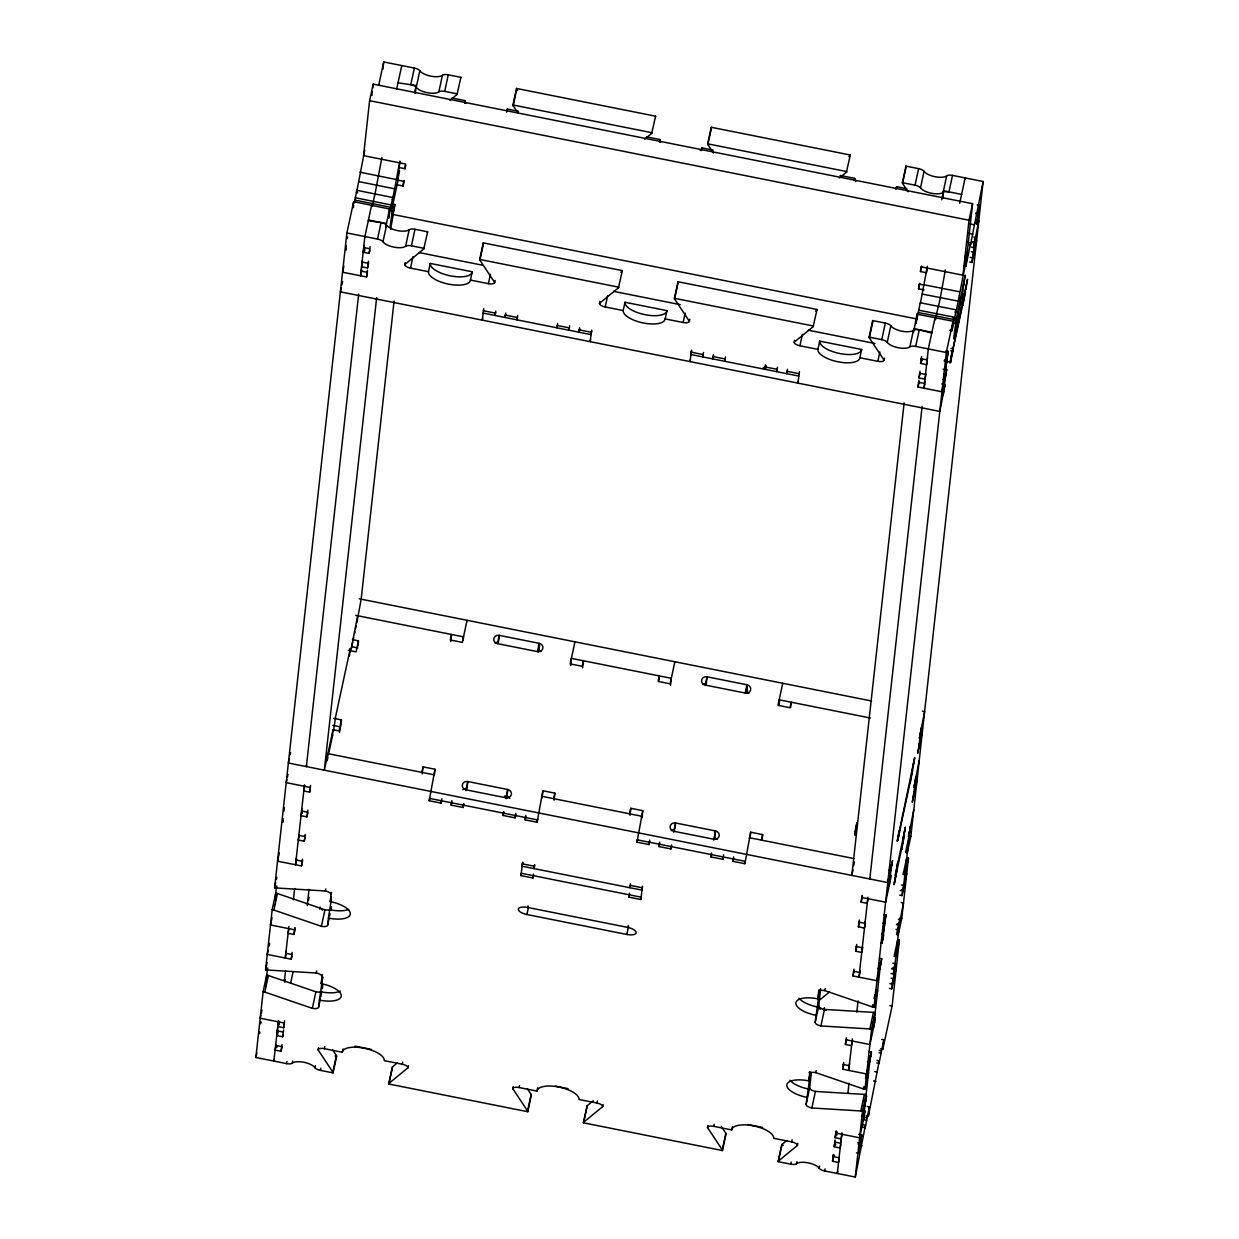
<?xml version="1.0" encoding="UTF-8"?>
<svg xmlns="http://www.w3.org/2000/svg" width="1239" height="1239" viewBox="0 0 1239 1239"><rect width="100%" height="100%" fill="white"/><g stroke="black" fill="none" stroke-linecap="round" stroke-linejoin="round"><path stroke-width="1.5" d="M858.751 1153.478L861.678 1134.661L858.751 1153.354L856.505 1152.905M948.16 351.38L945.264 370.12L948.16 351.38L945.915 350.931M979.646 205.194L976.75 223.934L979.646 205.194L977.401 204.745M332.733 1050.037L336.435 1055.613A6.118 2.354 12.2 0 1 336.605 1056.34L333.043 1072.881L320.39 1070.357A6.118 2.354 12.2 0 1 314.923 1067.662A12.235 4.724 12.2 0 0 303.958 1062.272A12.235 4.724 12.2 0 0 292.311 1063.155A6.118 2.354 12.2 0 1 286.488 1063.604L255.869 1057.486L263.133 991.649L266.695 975.093A6.118 2.354 12.2 0 1 268.398 975.542L315.899 991.789A6.118 2.354 12.2 0 0 321.644 991.417M263.133 991.649A6.118 2.354 12.2 0 1 264.836 992.083L312.336 1008.345A6.118 2.354 12.2 0 0 318.593 1007.183L319.383 1000.121A21.404 8.255 12.2 0 0 341.267 996.063A21.404 8.255 12.2 0 0 321.195 983.627L321.97 976.564A6.118 2.354 12.2 0 0 316.239 973.002L267.268 970.013A6.118 2.354 12.2 0 1 265.549 969.781L272.193 909.627L275.755 893.071A6.118 2.354 12.2 0 1 277.459 893.52L324.959 909.767A6.118 2.354 12.2 0 0 331.216 908.605L331.433 906.7M272.193 909.627A6.118 2.354 12.2 0 1 273.896 910.061L321.397 926.323A6.118 2.354 12.2 0 0 327.654 925.161L328.428 918.099A21.404 8.255 12.2 0 0 350.327 914.026A21.404 8.255 12.2 0 0 330.255 901.605L331.03 894.527A6.118 2.354 12.2 0 0 325.299 890.98L276.328 887.991A6.118 2.354 12.2 0 1 274.609 887.759L346.889 232.947L353.626 201.694L371.607 205.287L371.514 206.17M259.586 1031.684L259.555 1033.419M282.709 822.216L283.112 818.545M283.932 811.173L284.335 807.503M345.867 250.201L346.331 245.911M265.44 986.492L267.299 969.719M274.377 905.554L274.485 904.594M274.996 899.963L276.436 886.845M266.664 980.653L266.989 977.71M275.538 900.257L275.678 899.08M352.991 207.44L353.626 201.694M354.369 202.84L356.832 190.295L392.778 197.543L392.515 199.897L399.887 161.101M357.684 192.866L356.569 192.649L356.832 190.295M356.569 192.649L364.731 150.136M966.513 258.657L972.584 203.692L373.171 84.128L369.609 100.669L363.554 155.649L405.509 164.013L404.983 168.721L398.989 167.528L400.182 162.015M371.917 95.496L372.335 91.701M372.753 87.923L373.171 84.128M382.913 69.307L383.718 61.95L414.353 68.052A6.118 2.354 12.2 0 1 419.835 70.762A12.235 4.724 12.2 0 0 430.785 76.152A12.235 4.724 12.2 0 0 442.431 75.269A6.118 2.354 12.2 0 1 448.255 74.82L460.893 77.345L457.005 94.52L449.896 100.359M277.551 1035.463L277.908 1032.195M302.037 813.543L302.316 811.08M364.204 250.51L364.591 247.057M284.459 980.699L285.543 970.834M293.395 899.808L294.634 888.549M368.37 220.681L386.444 223.5L386.026 227.233M284.908 981.877L285.109 980.111L283.979 979.894M374.72 194.616L372.35 206.433M276.173 1044.911L275.058 1050.083L281.052 1051.276L282.027 1044.492M277.737 1030.585L276.669 1035.556L282.662 1036.749L283.623 1029.965M278.775 1021.354L277.66 1026.527L283.654 1027.72L284.629 1020.936M268.135 950.282L267.237 954.417L291.227 959.203L292.187 952.419M288.842 929.142L287.959 933.277L293.953 934.469L294.913 927.686M278.202 858.069L277.536 861.167L301.511 865.953L302.486 859.169M299.373 834.854L298.258 840.027L304.252 841.219L305.212 834.436M302.006 810.709L300.938 815.68L306.931 816.873L307.907 810.089M304.779 785.774L303.663 790.947L309.673 792.139L310.633 785.356M343.9 266.013L342.568 272.224L366.543 276.994L367.503 270.226M362.655 261.599L361.54 266.772L367.534 267.965L368.494 261.181M364.251 247.072L363.151 252.245L369.145 253.437L370.105 246.654M307.349 904.47L309.022 889.354M398.075 82.765L416.149 85.584L415.313 93.064M401.637 66.225L396.619 89.162M327.716 755.403L327.127 760.7L327.762 757.71M371.592 205.364L389.573 208.957L388.535 218.374L392.778 197.543M332.269 736.802L333.059 729.74L339.052 730.933L341.422 719.89L333.554 718.326M391.307 203.8L394.9 204.512L390.61 229.416M395.783 184.549L403.078 186.005L403.604 181.297L397.611 180.089L398.989 167.528M341.422 719.89L340.648 726.968L332.78 725.388M349.491 655.973L350.343 648.307L335.692 716.343L333.461 731.289M357.606 615.737L351.675 646.696L357.668 647.904M356.832 622.799L361.168 599.18L394.079 301.092M357.87 646.139L358.458 640.826L352.465 639.634M319.383 1000.121L322.775 977.184M328.428 918.099L331.433 898.817M322.372 988.722L322.79 984.897M422.22 773.926L422.995 766.848L434.982 769.249L434.409 774.545M441.626 801.06L441.177 803.12L429.19 800.735L434.982 769.249M483.737 308.65L482.25 320.142L482.699 318.082M433.696 775.645L433.805 774.762L327.406 753.544M450.733 641.523L451.507 634.461L450.33 639.974L462.317 642.375L467.072 620.305M441.177 803.12L441.889 798.706M495.724 311.051L495.027 315.465L495.693 312.367M463.107 640.393L463.51 636.861L355.686 615.349M463.835 804.405L463.169 807.503L451.182 805.118L451.879 800.688M505.713 313.033L505.016 317.463L505.682 314.365M463.169 807.503L463.758 803.6M517.701 315.434L517.004 319.848L517.329 318.299M465.895 790.699L467.769 781.53L507.727 789.506A4.584 4.228 6.3 0 1 511.335 794.54A4.584 4.228 6.3 0 1 505.946 797.777L465.988 789.816A4.584 4.228 6.3 0 1 462.379 784.783A4.584 4.228 6.3 0 1 467.769 781.53L466.979 788.608A4.584 4.228 6.3 0 0 462.813 789.723M515.78 814.766L515.114 817.864L503.127 815.479L503.715 811.576M557.658 323.394L556.961 327.824L557.519 325.238M505.853 798.659L507.727 789.506L506.736 798.489M515.114 817.864L515.811 813.45M569.661 325.795L568.949 330.209L569.398 328.149M540.746 651.559A4.584 4.228 6.3 0 0 538.438 650.398L539.213 643.32L499.255 635.359A4.584 4.228 6.3 0 0 493.865 638.596A4.584 4.228 6.3 0 0 497.474 643.63L537.432 651.606A4.584 4.228 6.3 0 0 542.821 648.353A4.584 4.228 6.3 0 0 539.213 643.32L537.432 651.606M537.757 819.149L537.091 822.247L525.104 819.862L525.801 815.432M579.651 327.777L578.938 332.207L579.604 329.109M533.42 875.942L532.971 878.017L520.984 875.617L522.626 862.298M537.091 822.247L542.883 790.761L554.871 793.161L554.096 800.224M591.638 330.178L590.151 341.67L590.585 339.594M541.598 797.157L541.691 796.274L641.601 816.207L641.492 817.09M532.971 878.017L533.575 874.099M534.613 864.683L534.009 868.585L534.69 865.488M542.109 797.839L542.883 790.761M582.609 667.836L583.383 660.759L582.191 666.288L570.203 663.887L574.958 641.833M630.016 815.37L630.79 808.293L642.778 810.693L642.003 817.755M641.198 897.981L640.873 899.529L628.885 897.144L629.474 893.242M630.512 883.81L629.923 887.713L630.481 885.126M649.654 841.467L648.973 844.564L636.985 842.179L642.778 810.693M691.532 350.095L690.046 361.587L690.495 359.527M658.73 681.218L659.303 675.905L658.126 681.419L670.113 683.82L674.868 661.75M640.873 899.529L642.499 886.21M648.973 844.564L649.685 840.15M703.52 352.495L702.823 356.909L703.256 354.85M670.516 685.368L671.29 678.306L571.396 658.374L570.621 665.436L571.411 661.765M671.631 845.85L670.965 848.947L658.962 846.562L659.675 842.133M713.509 354.478L712.812 358.907L713.478 355.81M670.965 848.947L671.553 845.044M725.496 356.878L724.8 361.292L725.357 358.706M673.675 832.143L675.565 822.975L715.523 830.951A4.584 4.228 6.3 0 1 719.131 835.984A4.584 4.228 6.3 0 1 713.741 839.221L673.784 831.261A4.584 4.228 6.3 0 1 670.175 826.227A4.584 4.228 6.3 0 1 675.565 822.975L674.976 828.287M723.359 857.249L722.91 859.308L710.923 856.923L711.511 853.021M765.454 364.839L764.757 369.268L765.423 366.171M713.649 840.104L715.523 830.951L714.578 839.5M763.255 367.565L765.764 368.06L765.95 366.295M722.91 859.308L723.607 854.895M748.867 693.329A4.584 4.228 6.3 0 0 746.234 691.842L747.009 684.78L707.051 676.804A4.584 4.228 6.3 0 0 701.661 680.041A4.584 4.228 6.3 0 0 705.27 685.074L745.228 693.05A4.584 4.228 6.3 0 0 750.617 689.813A4.584 4.228 6.3 0 0 747.009 684.78L745.228 693.05M745.336 861.632L744.887 863.707L732.899 861.306L733.596 856.877M787.446 369.222L786.734 373.651L787.183 371.592M744.887 863.707L750.679 832.205L762.666 834.606L762.078 839.903M799.434 371.623L797.947 383.114L798.381 381.039M749.394 838.617L749.487 837.734L854.105 858.596M750.091 837.518L750.679 832.205M778.603 705.115L779.192 699.818L870.413 718.016M790.59 707.515L791.179 702.219L789.986 707.732L777.999 705.332L782.754 683.278M811.375 1072.556L809.686 1087.873A6.118 2.354 12.2 0 0 815.417 1091.435L864.388 1094.409A6.118 2.354 12.2 0 1 866.107 1094.657L862.545 1111.213A6.118 2.354 12.2 0 0 860.811 1110.965L811.855 1107.976A6.118 2.354 12.2 0 1 806.109 1104.429L810.492 1072.587A21.404 8.255 12.2 0 0 808.959 1072.308M806.899 1097.351A21.404 8.255 12.2 0 1 786.827 1084.93A21.404 8.255 12.2 0 1 808.711 1080.873L809.934 1071.735M820.636 988.629L818.731 1005.851A6.118 2.354 12.2 0 0 824.462 1009.398L873.433 1012.387A6.118 2.354 12.2 0 1 875.168 1012.635L871.606 1029.175A6.118 2.354 12.2 0 0 869.871 1028.943L820.899 1025.954A6.118 2.354 12.2 0 1 815.169 1022.407L819.552 990.565L817.771 998.835A21.404 8.255 12.2 0 0 795.887 1002.909A21.404 8.255 12.2 0 0 815.943 1015.33M817.771 998.835L818.994 989.713M913.515 332.439L917.061 314.164L953.039 321.257L952.001 330.674L949.755 330.224M924.046 289.911L918.564 288.826L919.09 284.118L923.582 285.001M927.268 269.064L926.462 272.735L920.469 271.542L920.995 266.834L962.951 275.197L969.022 220.232L972.584 203.692M916.271 321.226L916.008 323.58L920.252 302.765L956.229 309.858L955.981 312.213L954.851 311.98M916.473 319.461L917.061 314.164M920.391 303.276L927.361 266.323M839.392 1158.326L838.509 1162.476L832.515 1161.268L833.475 1154.5M840.816 1144.635L840.104 1147.949L834.11 1146.741L835.086 1139.973M841.993 1134.769L841.111 1138.904L835.117 1137.712L836.077 1130.928M869.159 1051.462L871.404 1051.911L866.65 1073.981L842.675 1069.195L843.635 1062.427M851.843 1043.594L851.394 1045.654L845.401 1044.462L846.376 1037.678M879.458 958.212L881.703 958.661L876.949 980.73L852.974 975.945L853.934 969.161M862.809 947.231L861.694 952.404L855.7 951.211L856.676 944.428M865.457 923.101L864.388 928.057L858.395 926.865L859.355 920.097M868.012 899.189L867.114 903.324L861.12 902.131L862.081 895.348M944.474 369.268L946.72 369.718L941.965 391.772L917.991 387.002L918.951 380.218M926.091 373.992L924.991 379.165L918.997 377.957L919.958 371.189M927.299 361.323L926.586 364.638L920.592 363.43L921.553 356.662M942.802 198.271L943.421 192.665M847.91 1093.092L848.994 1083.227M856.83 1012.186L858.069 1000.942M931.805 333.059L919.245 329.853A6.118 2.354 12.2 0 0 913.422 330.302A12.235 4.724 12.2 0 1 901.775 331.185A12.235 4.724 12.2 0 1 890.81 325.795A6.118 2.354 12.2 0 0 885.343 323.085L872.69 320.576L869.128 337.116A6.118 2.354 12.2 0 0 869.313 337.844L884.088 360.162A6.118 2.354 12.2 0 1 877.847 361.323L859.866 357.746A21.404 8.255 12.2 0 1 837.967 361.803A21.404 8.255 12.2 0 1 817.895 349.367L799.914 345.789A6.118 2.354 12.2 0 1 794.184 342.227L794.633 340.167M934.903 318.996L935.058 317.664L928.321 348.933L923.984 388.194L924.883 384.059M936.653 313.699L935.584 319.817M938.171 307.009L936.638 313.777M940.355 297.67L945.342 269.901M964.995 179.299L965.15 177.92L959.683 203.335M786.734 1140.592L781.995 1144.48A6.118 2.354 12.2 0 0 781.67 1145.115L778.107 1161.655L790.745 1164.18A6.118 2.354 12.2 0 0 796.569 1163.731A12.235 4.724 12.2 0 1 808.215 1162.848A12.235 4.724 12.2 0 1 819.165 1168.238A6.118 2.354 12.2 0 0 824.647 1170.948L855.282 1177.05L862.545 1111.213M809.501 1073.795A6.118 2.354 12.2 0 1 815.758 1072.633L863.258 1088.895A6.118 2.354 12.2 0 0 864.961 1089.329L871.606 1029.175M818.545 991.773A6.118 2.354 12.2 0 1 824.802 990.611L872.302 1006.873A6.118 2.354 12.2 0 0 874.006 1007.307L946.302 352.511L953.039 321.257M891.352 866.03L889.184 885.653L887.682 885.358M943.359 394.854L945.527 375.231L944.041 374.921M835.628 1133.004L859.603 1137.789L864.357 1115.719L864.884 1111.011L862.638 1110.562M862.576 1105.869L864.822 1106.319L866.526 1096.097L865.411 1095.865M867.455 1061.699L869.701 1062.148L871.404 1051.911M845.927 1039.753L869.902 1044.539L874.657 1022.469L875.183 1017.761L872.922 1017.312M877.739 968.449L880 968.898L881.703 958.661M861.647 897.423L885.622 902.209L890.376 880.139L890.887 875.431L888.642 874.982M888.58 870.289L890.826 870.738L892.545 860.501L887.79 882.571L288.377 763.007L289.26 758.872M341.283 287.711L340.4 291.846L939.797 411.41L945.078 384.632L941.702 383.966M942.771 379.49L945.016 379.939L946.72 369.718M855.282 1177.05L865.426 1125.337L863.18 1124.888M862.917 1127.242L865.163 1127.691L865.426 1125.337M952.001 330.674L956.229 309.858M865.163 1127.691L869.406 1106.861L867.161 1106.412M898.879 831.09L897.841 840.476L900.474 827.079M948.393 361.788L950.638 362.237L951.676 352.852M866.107 1115.843L868.353 1116.293L869.406 1106.861M950.638 362.237L953.271 348.856L951.025 348.407M952.853 317.742L956.446 318.454L953.612 338.882L958.366 316.828M955.981 312.213L966.9 256.891L964.654 256.442M896.742 871.404L894.109 884.801L897.779 861.988L897.516 864.342M957.236 327.034L960.535 297.19M960.798 310.478L964.097 280.649M868.353 1116.293L879.287 1060.987L877.042 1060.538M901.884 847.507L901.636 849.861L905.306 827.048L902.673 840.445M963.617 265.874L965.862 266.323L966.9 256.891M876.778 1062.892L879.024 1063.341L879.287 1060.987M965.862 266.323L970.679 242.813L967.303 242.147M910.386 781.112L910.123 783.466L913.53 763.054M960.674 304.794L962.92 305.243L963.183 302.889L960.922 302.44M879.024 1063.341L883.841 1039.831L881.595 1039.382M969.285 244.95L970.416 245.183L970.679 242.813M962.92 305.243L966.327 284.815M880.557 1048.814L882.803 1049.263L883.841 1039.831M970.416 245.183L983.131 181.514L952.512 175.396A6.118 2.354 12.2 0 0 946.689 175.845A12.235 4.724 12.2 0 1 935.042 176.728A12.235 4.724 12.2 0 1 924.077 171.338A6.118 2.354 12.2 0 0 918.61 168.643L905.957 166.119L902.395 182.66A6.118 2.354 12.2 0 0 902.565 183.387L908.125 191.766M889.447 988.397L891.693 988.846L893.396 978.624L891.151 978.175M891.089 973.482L893.334 973.931L895.038 963.694L892.792 963.245M895.967 929.312L898.213 929.761L903.479 902.983L901.233 902.534M899.731 895.147L901.977 895.596L903.696 885.374L901.45 884.925M969.626 262.018L971.887 262.467L973.591 252.245L971.345 251.796M971.283 247.103L973.529 247.552L978.795 220.774L976.549 220.325M910.216 826.274L903.169 890.082L901.667 889.788M913.468 796.832L915.636 777.194M918.889 747.752L921.057 728.114M973.064 256.953L975.232 237.315L973.73 237.021M882.803 1049.263L892.111 1006.053L899.375 940.2A6.118 2.354 12.2 0 0 897.656 939.952L894.078 956.508A6.118 2.354 12.2 0 1 895.812 956.756L899.375 940.2M901.791 918.331A6.118 2.354 12.2 0 1 900.087 917.898L896.525 934.438A6.118 2.354 12.2 0 0 898.229 934.887L901.791 918.331L908.435 858.178A6.118 2.354 12.2 0 0 906.7 857.93L903.138 874.486A6.118 2.354 12.2 0 1 904.873 874.734L908.435 858.178M910.851 836.31A6.118 2.354 12.2 0 1 909.147 835.86L905.57 852.417A6.118 2.354 12.2 0 0 907.273 852.85L910.851 836.31L983.131 181.514M260.794 1021.664L260.469 1023.693L260.794 1022.144M347.214 238.569L347.524 236.959M278.775 1025.242L279.364 1022.16M364.886 249.767L364.622 251.037M378.747 85.073L383.718 61.95M353.332 207.672L353.781 205.597M345.975 249.689L346.3 248.125M341.871 284.955L342.614 281.501M371.607 205.287L364.87 236.541L360.549 275.801L361.726 270.288M381.891 157.523L374.844 194.864M364.111 245.461L363.662 247.537L369.656 248.729M362.392 260.515L362.067 262.064L368.06 263.257M361.509 269.018L361.06 271.093L367.054 272.286M358.675 294.061L306.358 766.6L306.653 765.222M369.145 253.437L369.811 250.34M367.534 267.965L368.649 262.792M366.543 276.994L367.425 272.859M495.12 280.432L494.686 282.492A6.118 2.354 12.2 0 1 488.429 283.654L470.448 280.076A21.404 8.255 12.2 0 1 448.549 284.134A21.404 8.255 12.2 0 1 428.477 271.697L410.496 268.12A6.118 2.354 12.2 0 1 404.766 264.557L423.738 248.977A6.118 2.354 12.2 0 0 424.063 248.342L411.425 245.818A6.118 2.354 12.2 0 0 405.602 246.267A12.235 4.724 12.2 0 1 393.956 247.15A12.235 4.724 12.2 0 1 382.99 241.76A6.118 2.354 12.2 0 0 377.523 239.065L381.085 222.509L368.448 219.984M414.353 68.052L410.79 84.608A6.118 2.354 12.2 0 1 416.258 87.303A12.235 4.724 12.2 0 0 427.223 92.693A12.235 4.724 12.2 0 0 438.869 91.81A6.118 2.354 12.2 0 1 444.693 91.376L457.33 93.885A6.118 2.354 12.2 0 1 457.005 94.52M386.444 223.5L389.573 208.957M414.6 92.739L416.149 85.584M382.99 241.76L386.568 225.204A6.118 2.354 12.2 0 0 381.085 222.509M416.258 87.303L419.835 70.762M397.611 180.089L399.578 170.905M398.261 179.376L392.314 206.959L391.787 211.668L392.98 206.154L390.146 226.582L394.9 204.512M376.656 297.639L324.339 770.193L333.059 729.74M404.983 168.721L405.773 165.05M403.078 186.005L404.27 180.491M290.158 754.737L290.607 752.677M286.875 779.548L286.209 782.645L310.184 787.431M287.324 777.473L287.99 774.375M405.602 246.267L409.164 229.726A6.118 2.354 12.2 0 1 414.988 229.277L427.641 231.801L423.738 248.977M438.869 91.81L442.431 75.269M282.91 821.906L283.127 820.868M404.766 264.557L405.215 262.498M278.434 857.032L279.317 852.897M411.425 245.818L414.988 229.277M444.693 91.376L448.255 74.82M274.609 887.759L275.724 882.586M276.39 879.473L276.839 877.413M276.328 887.991L276.777 885.931M410.496 268.12L412.959 256.736M275.321 900.273L275.693 898.538M272.053 917.743L270.489 924.975L294.479 929.761M273.896 910.061L277.459 893.52M269.033 946.147L269.622 943.39M304.484 784.86L295.517 864.76L296.71 859.246M265.549 969.781L267.113 962.533M267.268 970.013L267.717 967.953M301.913 808.897L301.464 810.972L307.458 812.164M266.23 980.669L266.974 977.215M264.836 992.083L268.398 975.542M260.871 1015.128L260.205 1018.226L284.18 1023.011M261.321 1013.053L261.987 1009.955M309.673 792.139L310.339 789.042M296.493 857.977L296.044 860.052L302.037 861.244M259.385 1033.512L259.601 1032.474M306.931 816.873L307.83 812.738M255.869 1057.486L256.86 1052.887M304.252 841.219L305.367 836.046M428.477 271.697L430.274 263.427L472.229 271.79L470.448 280.076M464.764 103.286L465.322 100.7L451.832 98.005M301.511 865.953L302.626 860.78M288.919 926.493L285.233 958.01L286.116 953.875M286.194 951.227L285.744 953.302L291.738 954.495M328.707 753.343L332.672 734.959M350.885 650.382L352.65 642.22M353.285 639.231L353.611 637.744M354.571 633.253L354.896 631.766M355.547 628.777L356.182 625.788M293.953 934.469L295.285 928.259M284.738 981.846L285.109 980.111M358.458 640.826L356.073 651.869L348.205 650.289M339.455 732.481L340.245 728.811M291.227 959.203L291.893 956.105M278.481 1020.44L273.85 1061.08L274.299 1059.004M277.629 1028.773L277.18 1030.848L283.173 1032.041M278.295 1025.675L279.193 1021.54M276.746 1047.636L276.963 1046.599M290.685 982.883L293.039 971.996M307.334 905.585L307.566 904.547M308.449 900.412L309.115 897.315M283.654 1027.72L284.32 1024.622M282.662 1036.749L283.112 1034.689M281.052 1051.276L281.95 1047.141M286.488 1063.604L286.937 1061.529M319.755 909.147L320.204 907.072M325.299 890.98L325.749 888.921M321.397 926.323L324.959 909.767M292.311 1063.155L292.76 1061.095M331.03 894.527L331.479 892.467M330.255 901.605L331.324 896.633M316.239 973.002L316.688 970.942M327.654 925.161L328.985 918.951M329.651 915.853L330.101 913.778M330.999 909.643L331.216 908.605M312.336 1008.345L315.899 991.789M506.612 112.16L507.278 109.063L518.506 111.309M321.97 976.564L322.419 974.489M321.195 983.627L322.62 977.013M318.593 1007.183L319.043 1005.108M319.259 1004.086L320.374 998.913M320.824 996.837L321.49 993.74M494.686 282.492L479.896 260.175A6.118 2.354 12.2 0 1 479.71 259.447L483.272 242.89L622.334 270.629L618.447 287.804L599.475 303.4A6.118 2.354 12.2 0 0 605.205 306.947L623.186 310.54A21.404 8.255 12.2 0 0 643.258 322.961A21.404 8.255 12.2 0 0 665.157 318.903L683.138 322.496A6.118 2.354 12.2 0 0 689.395 321.335L689.829 319.259M517.778 112.687L513.163 105.718A6.118 2.354 12.2 0 1 512.977 104.99L516.539 88.449L655.601 116.187L651.714 133.347L644.605 139.202M479.896 260.175L483.458 243.618A6.118 2.354 12.2 0 1 483.272 242.89M513.163 105.718L516.725 89.162A6.118 2.354 12.2 0 1 516.539 88.449M333.043 1072.881A6.118 2.354 12.2 0 0 332.857 1072.153L318.067 1049.836L318.516 1047.76M314.923 1067.662L315.372 1065.602M488.429 283.654L490.427 274.346M318.067 1049.836A6.118 2.354 12.2 0 1 324.324 1048.674L324.773 1046.599M320.39 1070.357L320.839 1068.297M332.857 1072.153L336.435 1055.613M324.324 1048.674L342.305 1052.267L343.017 1048.953M421.818 772.362L422.995 766.848M429.19 800.735L429.639 798.659M527.442 1088.864L531.128 1094.455A6.118 2.354 12.2 0 1 531.314 1095.168L527.752 1111.724L388.69 1083.986L392.252 1067.429A6.118 2.354 12.2 0 1 392.577 1066.81L397.316 1062.907M388.69 1083.986A6.118 2.354 12.2 0 1 389.015 1083.366L392.577 1066.81M451.182 805.118L451.848 802.02M389.015 1083.366L407.987 1067.77A6.118 2.354 12.2 0 0 402.257 1064.224L402.69 1062.148M497.474 643.63L499.255 635.359L498.465 642.422A4.584 4.228 6.3 0 0 495.027 642.995M407.987 1067.77L408.436 1065.695M591.715 330.921L590.926 334.592L483.04 313.08M599.475 303.4L599.924 301.325M605.205 306.947L607.668 295.579M538.438 650.398L539.507 645.426M503.127 815.479L503.793 812.381M538.376 651.822L539.554 646.309M623.186 310.54L624.983 302.27L666.938 310.633L665.157 318.903M659.473 142.113L660.031 139.527L646.541 136.848M525.104 819.862L525.77 816.764M522.827 862.514L522.022 866.2L641.91 890.113M520.984 875.617L521.542 873.03M527.69 907.459L627.584 927.376A9.169 3.547 12.2 0 1 636.18 932.704A9.169 3.547 12.2 0 1 626.81 934.454L526.9 914.521A9.169 3.547 12.2 0 1 518.305 909.194A9.169 3.547 12.2 0 1 527.69 907.459L528.015 905.91M526.9 914.521L528.464 907.289M553.678 798.675L554.871 793.161M701.429 150.492L701.986 147.906L713.215 150.136M689.395 321.335L674.605 299.002A6.118 2.354 12.2 0 1 674.419 298.289L677.981 281.733L817.043 309.471L813.156 326.647L794.184 342.227M713.416 152.924L707.872 144.545A6.118 2.354 12.2 0 1 707.686 143.832L711.248 127.276L850.31 155.014L846.423 172.19L839.314 178.029M674.605 299.002L678.167 282.461A6.118 2.354 12.2 0 1 677.981 281.733M707.872 144.545L711.434 128.004A6.118 2.354 12.2 0 1 711.248 127.276M527.752 1111.724A6.118 2.354 12.2 0 0 527.566 1110.996L512.776 1088.678L513.225 1086.603M683.138 322.496L685.136 313.188M512.776 1088.678A6.118 2.354 12.2 0 1 519.033 1087.517L519.482 1085.441M527.566 1110.996L531.128 1094.455M691.625 350.854L690.835 354.524L798.721 376.052M519.033 1087.517L537.014 1091.094L537.726 1087.796M629.613 813.822L630.79 808.293M636.985 842.179L637.667 839.082M628.885 897.144L629.551 894.047M721.222 1126.313L725.837 1133.282A6.118 2.354 12.2 0 1 726.023 1134.01L722.461 1150.551L583.399 1122.813L586.961 1106.272A6.118 2.354 12.2 0 1 587.286 1105.653L593.218 1100.774M583.399 1122.813A6.118 2.354 12.2 0 1 583.724 1122.193L587.286 1105.653M627.584 927.376L627.925 925.827M626.81 934.454L628.591 926.168M583.724 1122.193L602.696 1106.613A6.118 2.354 12.2 0 0 596.966 1103.051L597.399 1100.991M602.696 1106.613L603.145 1104.538M658.962 846.562L659.644 843.465M765.764 368.06L766.198 366.001M705.27 685.074L707.051 676.804L706.261 683.866A4.584 4.228 6.3 0 0 702.823 684.455M777.457 367.24L776.745 371.654L777.008 369.299L765.021 366.914M799.914 345.789L802.376 334.406M817.895 349.367L819.676 341.097L861.647 349.475L859.866 357.746M854.291 180.445L854.724 178.37L840.119 175.458M746.234 691.842L747.303 686.871M710.923 856.923L711.589 853.826M746.157 693.282L747.349 687.753M732.899 861.306L733.565 858.209M778.804 705.053L779.594 701.367M896.246 188.808L896.695 186.733L906.809 188.762M869.313 337.844L872.876 321.288A6.118 2.354 12.2 0 1 872.69 320.576M902.565 183.387L906.143 166.847A6.118 2.354 12.2 0 1 905.957 166.119M761.474 840.119L762.666 834.606M722.461 1150.551A6.118 2.354 12.2 0 0 722.275 1149.838L707.484 1127.505L707.934 1125.446M946.302 352.511L915.683 346.409A6.118 2.354 12.2 0 0 909.86 346.843A12.235 4.724 12.2 0 1 898.213 347.741A12.235 4.724 12.2 0 1 887.248 342.336A6.118 2.354 12.2 0 0 881.765 339.641L885.343 323.085M943.514 192.153A6.118 2.354 12.2 0 0 943.127 192.386A12.235 4.724 12.2 0 1 931.465 193.284A12.235 4.724 12.2 0 1 920.515 187.879A6.118 2.354 12.2 0 0 915.032 185.184L918.61 168.643M877.847 361.323L879.845 352.015M707.484 1127.505A6.118 2.354 12.2 0 1 713.741 1126.344L714.191 1124.284M887.248 342.336L890.81 325.795M920.515 187.879L924.077 171.338M884.088 360.162L884.538 358.102M722.275 1149.838L725.837 1133.282M713.741 1126.344L731.722 1129.937L732.435 1126.623M920.469 271.542L921.661 266.029M918.564 288.826L919.756 283.313M909.86 346.843L913.422 330.302M943.127 192.386L946.689 175.845M941.702 199.742L943.622 190.806L961.603 194.384M915.683 346.409L919.245 329.853M952.512 175.396L948.95 191.952A6.118 2.354 12.2 0 0 944.676 191.782M904.129 402.845L851.828 875.4L853.005 869.886M920.592 363.43L921.708 358.257M922.188 360.843L922.405 359.806M918.997 377.957L920.097 372.784M917.991 387.002L919.106 381.829M927.546 357.854L927.113 359.914L921.119 358.721M938.372 306.869L940.37 297.592M924.96 381.411L924.511 383.471L918.517 382.278M922.11 406.438L869.809 878.993L870.103 877.599M956.446 318.454L955.254 323.968L965.274 275.12L963.57 285.357M973.529 247.552L974.721 242.039L972.46 241.59M945.078 384.632L943.886 390.146L941.64 389.696M965.537 291.893L949.972 363.042L967.52 279.271L965.816 289.492M971.887 262.467L976.626 240.397L974.381 239.963M778.107 1161.655A6.118 2.354 12.2 0 1 778.433 1161.036L781.995 1144.48M854.538 833.754L856.908 822.711L854.941 835.303M815.169 1022.407L818.731 1005.851M778.433 1161.036L797.405 1145.44A6.118 2.354 12.2 0 0 791.659 1141.893L792.108 1139.818M824.802 990.611L825.251 988.552M853.671 865.689L854.461 862.003M790.745 1164.18L791.194 1162.105M808.711 1080.873L810.492 1072.587M826.196 1010.327A6.118 2.354 12.2 0 0 824.012 1009.723L824.462 1007.648M820.899 1025.954L824.462 1009.398M806.109 1104.429L809.686 1087.873M797.405 1145.44L797.839 1143.38M815.758 1072.633L816.191 1070.573M796.569 1163.731L797.018 1161.671M811.855 1107.976L815.417 1091.435M861.12 902.131L862.452 895.921M858.395 926.865L859.51 921.692M855.7 951.211L856.815 946.038M867.935 897.237L858.968 977.137L860.16 971.624M852.974 975.945L854.089 970.772M865.349 921.289L864.899 923.349L858.906 922.157M859.928 970.369L859.479 972.429L853.485 971.237M845.401 1044.462L846.516 1039.289M819.165 1168.238L819.614 1166.178M842.675 1069.195L843.79 1064.022M852.37 1038.886L848.669 1070.403L849.257 1067.631M852.076 1042.557L852.509 1040.481M824.647 1170.948L825.097 1168.873M898.368 835.752L897.175 841.281L914.723 757.494L913.019 767.731M920.531 732.822L919.338 738.351L924.619 711.573L922.374 711.124M849.629 1063.62L849.195 1065.679L843.201 1064.487M898.089 838.153L912.74 770.116M890.887 875.431L889.695 880.944L887.449 880.495M919.4 743.044L917.696 753.266L922.451 731.196M835.117 1137.712L836.449 1131.517M835.969 1135.822L836.867 1131.687M834.11 1146.741L835.225 1141.568M836.573 1135.373L837.006 1133.298M835.489 1145.192L835.706 1144.155M832.515 1161.268L833.847 1155.073M919.199 760.653L913.917 787.431L915.11 781.902M895.131 875.415L905.043 829.449M894.357 882.478L904.253 836.511M913.979 792.124L912.276 802.345L917.03 780.276M841.916 1132.818L837.285 1173.457L837.734 1171.397M841.08 1141.165L840.631 1143.225L834.637 1142.033M913.778 809.733L908.512 836.511L909.689 830.982M872.302 1006.873L872.752 1004.798M874.099 998.603L874.982 994.452M875.431 992.393L875.88 990.317A6.118 2.354 12.2 0 0 877.584 990.766L874.006 1007.307M869.871 1028.943L873.433 1012.387M875.183 1017.761L873.991 1023.275L871.745 1022.825M901.977 895.596L906.731 873.526L903.37 872.86M863.258 1088.895L863.707 1086.82M865.488 1078.55L866.82 1072.354A6.118 2.354 12.2 0 0 868.524 1072.788L864.961 1089.329M898.213 929.761L899.406 924.232L897.144 923.798M860.811 1110.965L864.388 1094.409M866.526 1096.097L865.333 1101.61L864.218 1101.378M893.334 973.931L894.527 968.418L892.281 967.969M864.884 1111.011L863.691 1116.525L861.446 1116.076M891.693 988.846L896.432 966.776L894.186 966.327M858.797 1153.075L860.578 1144.79L859.076 1144.495M620.832 272.239L622.009 271.264A6.118 2.354 12.2 0 0 622.334 270.629M848.808 156.61L849.985 155.634A6.118 2.354 12.2 0 0 850.31 155.014M815.541 311.066L816.718 310.091A6.118 2.354 12.2 0 0 817.043 309.471M818.809 1000.725L829.48 991.959M512.977 104.99L652.039 132.728A6.118 2.354 12.2 0 1 651.714 133.347M707.686 143.832L846.748 171.571A6.118 2.354 12.2 0 1 846.423 172.19M902.395 182.66L915.032 185.184M977.37 205.039L979.615 205.488L977.834 213.758L976.332 213.464M975.62 213.031L977.865 213.48M976.286 214.858L978.531 215.307L976.75 223.578L974.504 223.128M369.609 100.669L969.022 220.232M969.332 223.825L973.823 224.724M968.294 233.242L972.785 234.14M971.794 242.395L974.04 242.844M966.25 252.477L968.495 252.926M965.986 254.847L968.232 255.296M970.152 257.309L972.398 257.758M359.976 172.19L395.922 179.454M959.389 291.754L923.411 284.66M963.044 293.751L965.289 294.201M358.938 181.622L394.885 188.87M922.374 294.077L958.351 301.17M355.221 197.729L391.168 204.977M918.657 310.199L954.634 317.292M354.958 200.083L390.905 207.347M918.393 312.553L954.371 319.647M391.973 214.285L917.402 319.089M913.917 328.707L931.898 332.3M950.762 350.761L953.008 351.21M946.642 351.365L948.129 351.675L946.348 359.945L945.233 359.713M346.889 232.947L377.523 239.065M479.71 259.447L618.772 287.185A6.118 2.354 12.2 0 1 618.447 287.804M674.419 298.289L813.481 326.027A6.118 2.354 12.2 0 1 813.156 326.647M869.128 337.116L881.765 339.641M418.937 252.539L482.25 265.161M613.646 291.366L680.211 304.655M808.355 330.209L874.92 343.482M945.264 359.434L946.379 359.651M944.056 360.89L947.045 361.478L945.264 369.764L943.018 369.315M943.948 373.977L946.209 374.426M919.508 373.249L925.502 374.441M942.306 388.891L944.552 389.34M483.287 310.726L495.275 313.111M505.264 315.109L517.267 317.494M557.225 325.47L569.212 327.855M579.202 329.853L591.189 332.238M691.083 352.17L703.071 354.555M713.06 356.553L725.047 358.938M786.997 371.297L798.985 373.682M359.248 598.793L871.652 701.011M889.772 864.776L892.018 865.225M504.443 796.073L506.952 796.569A4.584 4.228 6.3 0 1 509.864 798.412M888.115 879.69L890.376 880.139M900.257 890.438L902.503 890.887M429.453 798.381L537.354 819.893M637.249 839.825L745.15 861.337M883.686 914.661L885.931 915.11L881.967 943.375L885.916 914.754L884.15 923.38L883.02 923.148M898.414 919.23L899.917 919.524L892.87 983.332L891.383 983.038M896.478 924.588L898.724 925.037M881.518 934.283L883.763 934.733L881.982 943.003L880.852 942.786M522.285 863.846L534.272 866.231M630.186 885.358L642.174 887.759M521.247 873.263L641.136 897.175M298.769 835.318L304.763 836.511M856.226 946.503L862.22 947.696M878.931 962.935L881.177 963.384M879.009 963.88L880.511 964.19L873.464 1027.983L871.977 1027.689M891.6 968.774L893.861 969.223M889.958 983.689L892.204 984.138M308.434 889.633L309.549 889.85M889.85 1005.603L892.111 1006.053M819.273 1008.778L820.853 1009.088M823.223 1009.568L824.012 1009.723M872.411 1022.02L874.657 1022.469M879.21 1050.424L881.456 1050.873M878.962 1052.778L881.208 1053.227M868.632 1056.186L870.878 1056.635M868.725 1057.13L870.212 1057.44L863.18 1121.233L861.678 1120.939M874.657 1071.565L876.902 1072.014M873.619 1080.981L875.865 1081.43M863.753 1100.356L866.015 1100.805M862.112 1115.27L864.357 1115.719M864.776 1117.454L867.021 1117.903M864.512 1119.808L866.758 1120.257M858.658 1134.382L861.663 1134.986L859.881 1143.256L857.62 1142.807M860.795 1135.915L863.041 1136.364M858.286 1144.635L860.547 1145.084M859.758 1145.347L862.003 1145.796M355.035 1046.165L371.452 1049.448M555.211 1086.092L567.989 1088.647M748.108 1124.578L762.697 1127.49M402.257 1064.224L384.276 1060.63A21.404 8.255 12.2 0 0 364.204 1048.194A21.404 8.255 12.2 0 0 342.305 1052.267M596.966 1103.051L578.969 1099.473A21.404 8.255 12.2 0 0 558.913 1087.037A21.404 8.255 12.2 0 0 537.014 1091.094M791.659 1141.893L773.678 1138.3A21.404 8.255 12.2 0 0 753.622 1125.879A21.404 8.255 12.2 0 0 731.722 1129.937M335.026 1056.015L336.605 1056.34M781.67 1145.115L783.249 1145.425M832.949 1155.337L834.528 1155.646M275.585 1045.375L281.578 1046.568M833.026 1156.56L839.02 1157.753M516.725 89.162L517.639 90.555M701.986 147.906A21.404 8.255 12.2 0 1 700.267 150.569M660.65 142.082A21.404 8.255 12.2 0 1 660.031 139.527M655.601 116.187A6.118 2.354 12.2 0 1 655.276 116.807M507.278 109.063A21.404 8.255 12.2 0 1 506.581 110.751M465.941 103.255A21.404 8.255 12.2 0 1 465.322 100.7M460.893 77.345A6.118 2.354 12.2 0 1 460.567 77.964M896.695 186.733A21.404 8.255 12.2 0 1 895.534 188.932M855.793 181.591A21.404 8.255 12.2 0 1 854.724 178.37M427.641 231.801A6.118 2.354 12.2 0 1 427.316 232.421M409.164 229.726A12.235 4.724 12.2 0 1 397.518 230.609A12.235 4.724 12.2 0 1 386.568 225.204M861.647 349.475A21.404 8.255 12.2 0 1 839.748 353.533A21.404 8.255 12.2 0 1 819.676 341.097M666.938 310.633A21.404 8.255 12.2 0 1 645.039 314.691A21.404 8.255 12.2 0 1 624.983 302.27M472.229 271.79A21.404 8.255 12.2 0 1 450.33 275.848A21.404 8.255 12.2 0 1 430.274 263.427M714.748 838.013A4.584 4.228 6.3 0 1 717.381 839.515M671.337 830.626A4.584 4.228 6.3 0 1 674.775 830.053M321.521 909.596A6.118 2.354 12.2 0 1 322.775 910.092M808.68 1089.081A21.404 8.255 12.2 0 1 789.924 1080.207M817.74 1007.059A21.404 8.255 12.2 0 1 798.985 998.185M340.307 991.092A21.404 8.255 12.2 0 1 321.164 991.835M348.562 909.441A21.404 8.255 12.2 0 1 330.209 909.813"/></g></svg>
